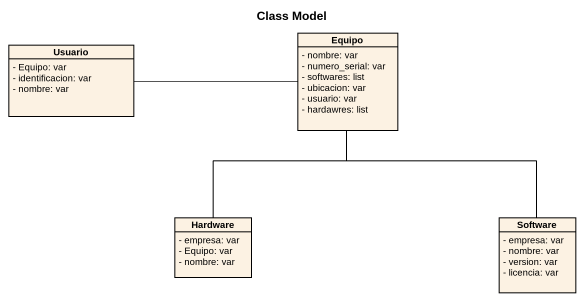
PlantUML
@startuml
title Class Model
hide circle
hide empty members
skinparam classAttributeIconSize 0
class Equipo {
  - nombre: var
  - numero_serial: var
  - softwares: list
  - ubicacion: var
  - usuario: var
  - hardawres: list
}
class Usuario {
  - Equipo: var
  - identificacion: var
  - nombre: var
}
class Hardware {
  - empresa: var
  - Equipo: var
  - nombre: var
}
class Software {
  - empresa: var
  - nombre: var
  - version: var
  - licencia: var
}
Equipo -- Hardware
Equipo -- Software
Usuario -right- Equipo
@enduml
